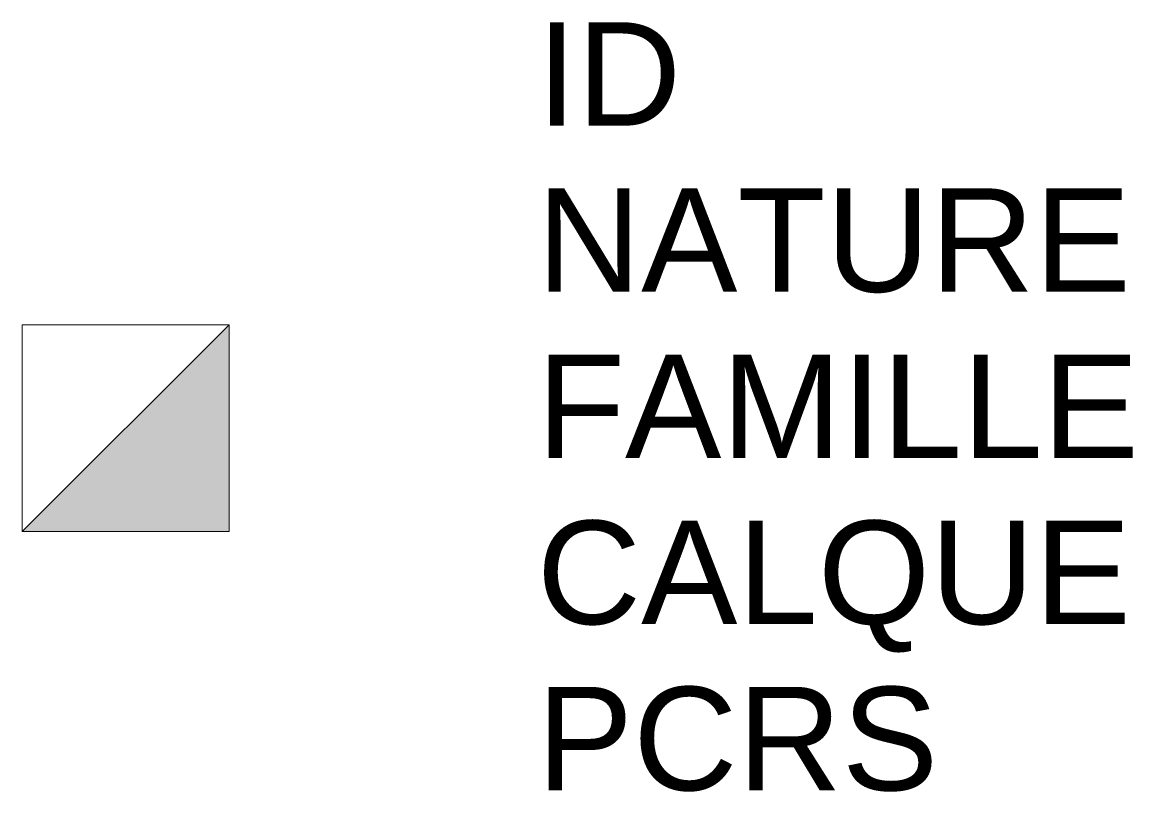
# Model space of a CAD drawing. Header units: metres. Extents: x 3205.85 to 3208, y 1844.86 to 1846.34.
import ezdxf

# ---------------------------------------------------------------- set-up
doc = ezdxf.new("R2010")
doc.units = ezdxf.units.M
doc.linetypes.add('Socle_Continu', pattern=[2.5, 2.5, 0])
doc.layers.add('TELEC_SCS', color=3, linetype='Socle_Continu', lineweight=13)
doc.styles.get("Standard").update_dxf_attribs({"font": 'arial.ttf'})

msp = doc.modelspace()

# ---------------------------------------------------------------- hatches: boundary and pattern name
at = {"layer": 'TELEC_SCS', "linetype": 'Socle_Continu'}
msp.add_hatch(color=256, dxfattribs=at).paths.add_polyline_path([(3206.2492, 1845.7595), (3206.2492, 1845.3595), (3205.8492, 1845.3595)])

# ---------------------------------------------------------------- linework, layer by layer
at = {"layer": 'TELEC_SCS', "linetype": 'Socle_Continu', "flags": 128}
msp.add_lwpolyline([(3206.2492, 1845.7595), (3206.2492, 1845.3595), (3205.8492, 1845.3595)], dxfattribs=at)
msp.add_lwpolyline([(3206.2492, 1845.7595), (3205.8492, 1845.7595), (3205.8492, 1845.3595)], close=True, dxfattribs=at)

# ---------------------------------------------------------------- texts
at = {"layer": 'TELEC_SCS', "linetype": 'Socle_Continu', "flags": 9}
for tag, p, s in [('ID', (3206.844, 1846.1445), 'IP_0643'), ('NATURE', (3206.844, 1845.8232), 'Borne télécom'), ('FAMILLE', (3206.844, 1845.5019), 'Télécommunication'), ('CALQUE', (3206.844, 1845.1807), 'TELEC_SCS'), ('PCRS', (3206.844, 1844.8594), 'AffleurantSymbole')]:
    msp.add_attdef(tag, p, s, height=0.2, dxfattribs=at)

doc.saveas('drawing.dxf')
